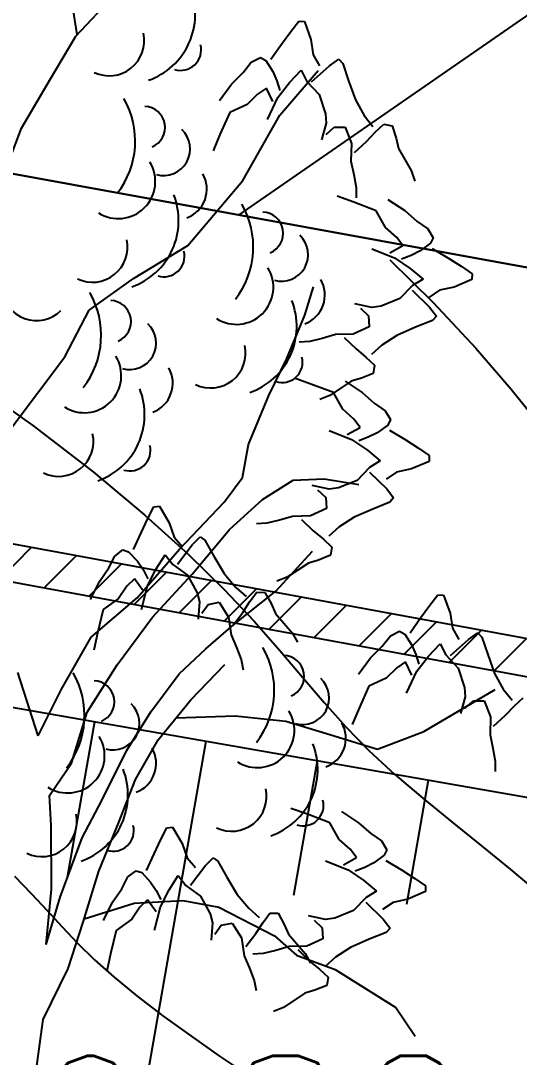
# Model space of a CAD drawing. Header units: millimetres. Extents: x 524954 to 526204, y 9523489 to 9524010.
# Drawn here: x 525950.51 to 525953.82, y 9523755.83 to 9523762.71 of the extents above; entities that cross this region are included whole.
import ezdxf

# ---------------------------------------------------------------- set-up
doc = ezdxf.new("R2010")
doc.units = ezdxf.units.MM
doc.header["$PDMODE"] = 32
doc.header["$PDSIZE"] = 0.5
doc.linetypes.add('ACAD_ISO12W100', pattern=[21, 12, -3, 0, -3, 0, -3])
for name, color, linetype in [('Arbre', 34, 'ACAD_ISO12W100'), ('Bati', 6, 'Continuous'), ('Bati_H', 1, 'Continuous'), ('Cloture', 7, 'Continuous'), ('CN_01_00', 3, 'Continuous'), ('CN_02_00', 4, 'Continuous'), ('Haut_Talus', 30, 'Continuous'), ('Murs', 1, 'Continuous'), ('Talus', 2, 'Continuous'), ('TopoAlt', 3, 'Continuous'), ('TOPOJIS', 7, 'Continuous')]:
    doc.layers.add(name, color=color, linetype=linetype)
doc.styles.add('Simplex 1.0', font='Simplex.shx', dxfattribs={"width": 0.99, "height": 1})

# ---------------------------------------------------------------- blocks, each defined once
blk = doc.blocks.new('TCPOINT M')
at = {"color": 0}
blk.add_point((0, 0), dxfattribs=at)
at = {"layer": 'TopoAlt', "style": 'Simplex 1.0', "width": 0.99}
blk.add_attdef('ALT', (0.15, 0.15), '', height=1, dxfattribs=at)
blk = doc.blocks.new('v088')
at = {"linetype": 'Continuous'}
for p, q in [((0.3448, 10.1217), (0.2693, 10.6145)), ((0.3358, 10.1122), (0.6339, 10.4293)), ((0.1676, 9.8288), (0.3358, 10.1122)), ((1.6901, 9.587), (1.945, 9.8846)), ((-0.0246, 9.5014), (0.1676, 9.8288)), ((1.4442, 9.1527), (1.6901, 9.587)), ((-0.1306, 9.2193), (-0.0246, 9.5014)), ((1.08, 8.7222), (1.4442, 9.1527)), ((0.7177, 8.5032), (1.08, 8.7222)), ((0.4236, 8.2918), (0.7177, 8.5032)), ((1.8546, 8.2596), (1.9129, 8.4473)), ((0.2621, 7.9837), (0.4236, 8.2918)), ((1.7363, 7.971), (1.8546, 8.2596)), ((-0.0934, 7.5087), (0.2621, 7.9837)), ((1.617, 7.726), (1.7363, 7.971)), ((1.4808, 7.3998), (1.617, 7.726)), ((1.4418, 7.1813), (1.4808, 7.3998)), ((1.3209, 7.0171), (1.4418, 7.1813)), ((1.5755, 7.0348), (1.778, 7.1634)), ((1.778, 7.1634), (1.983, 7.1739)), ((1.983, 7.1739), (2.2139, 7.1352)), ((1.3557, 6.8374), (1.5755, 7.0348)), ((1.0227, 6.7061), (1.3209, 7.0171)), ((1.107, 6.54), (1.3557, 6.8374)), ((0.7433, 6.3831), (1.0227, 6.7061)), ((1.6628, 6.4272), (1.906, 6.6935)), ((0.8455, 6.2546), (1.107, 6.54)), ((1.3814, 6.2037), (1.6628, 6.4272)), ((0.4379, 6.1217), (0.7433, 6.3831)), ((0.6096, 5.9388), (0.8455, 6.2546)), ((1.1982, 6.0444), (1.3814, 6.2037)), ((0.2399, 5.7756), (0.4379, 6.1217)), ((1.0213, 5.879), (1.1982, 6.0444)), ((0.4109, 5.6237), (0.6096, 5.9388)), ((1.0995, 5.7065), (1.3247, 5.9413)), ((0.0846, 5.4676), (-0.0486, 5.8877)), ((0.8338, 5.6263), (1.0213, 5.879)), ((0.0846, 5.4676), (0.2399, 5.7756)), ((2.6462, 5.4963), (3.1193, 5.7735)), ((0.8812, 5.4407), (1.0995, 5.7065)), ((0.3061, 5.2857), (0.4109, 5.6237)), ((0.6713, 5.3679), (0.8338, 5.6263)), ((1.0006, 5.5861), (1.394, 5.6007)), ((1.394, 5.6007), (1.7306, 5.5642)), ((1.7306, 5.5642), (1.9997, 5.4827)), ((0.7312, 5.1764), (0.8812, 5.4407)), ((1.9997, 5.4827), (2.3377, 5.3779)), ((2.3377, 5.3779), (2.6462, 5.4963)), ((0.5102, 5.0412), (0.6713, 5.3679)), ((0.1613, 5.0712), (0.3061, 5.2857)), ((0.6191, 4.888), (0.7312, 5.1764)), ((0.1717, 4.8724), (0.1613, 5.0712)), ((0.3786, 4.7897), (0.5102, 5.0412)), ((0.489, 4.5681), (0.6191, 4.888)), ((0.1743, 4.4496), (0.1717, 4.8724)), ((0.2314, 4.3948), (0.3786, 4.7897)), ((0.3841, 4.2301), (0.489, 4.5681)), ((0.1384, 4.0819), (0.1743, 4.4496)), ((0.1384, 4.0819), (0.2314, 4.3948)), ((0.3911, 4.2526), (0.7235, 4.3553)), ((0.7235, 4.3553), (1.0465, 4.3745)), ((1.0465, 4.3745), (1.2838, 4.3297)), ((1.2838, 4.3297), (1.6547, 4.1385)), ((0.2848, 3.9233), (0.3841, 4.2301)), ((1.6547, 4.1385), (1.8004, 4.0109)), ((1.8004, 4.0109), (2.0573, 3.9168)), ((0.1177, 3.584), (0.2848, 3.9233)), ((2.0573, 3.9168), (2.4606, 3.664)), ((2.4606, 3.664), (2.589, 3.4739)), ((0.064, 3.1786), (0.1177, 3.584))]:
    blk.add_line(p, q, dxfattribs=at)
at = {"color": 3, "linetype": 'Continuous'}
for p, q in [((1.7617, 10.1424), (1.8156, 10.2117)), ((1.8156, 10.2117), (1.8541, 10.2078)), ((1.8541, 10.2078), (1.8964, 10.0886)), ((1.7002, 10.0578), (1.7617, 10.1424)), ((1.631, 9.9578), (1.7002, 10.0578)), ((1.8964, 10.0886), (1.9118, 9.9886)), ((1.9118, 9.9886), (1.9541, 9.9155)), ((1.4463, 9.8693), (1.5002, 9.9386)), ((1.5002, 9.9386), (1.5617, 9.9693)), ((1.5617, 9.9693), (1.5963, 9.9501)), ((1.5963, 9.9501), (1.6425, 9.877)), ((1.9002, 9.8078), (2.0195, 9.9155)), ((2.0195, 9.9155), (2.081, 9.9578)), ((2.081, 9.9578), (2.1079, 9.9309)), ((2.1079, 9.9309), (2.1464, 9.8155)), ((1.3694, 9.7924), (1.4463, 9.8693)), ((1.6425, 9.877), (1.6694, 9.8155)), ((1.7541, 9.8039), (1.831, 9.8847)), ((1.831, 9.8847), (1.8695, 9.8116)), ((1.2886, 9.6847), (1.3694, 9.7924)), ((1.6694, 9.8155), (1.6887, 9.7501)), ((1.6771, 9.7039), (1.7541, 9.8039)), ((1.8695, 9.8116), (1.9502, 9.7232)), ((2.1464, 9.8155), (2.1926, 9.6885)), ((1.5425, 9.727), (1.4733, 9.6578)), ((1.6002, 9.7655), (1.5425, 9.727)), ((1.6425, 9.677), (1.6002, 9.7655)), ((1.6079, 9.5578), (1.6771, 9.7039)), ((1.9502, 9.7232), (1.9925, 9.5962)), ((1.4733, 9.6578), (1.3579, 9.6039)), ((2.1926, 9.6885), (2.2503, 9.5847)), ((1.3579, 9.6039), (1.2925, 9.4577)), ((1.9925, 9.5962), (1.9964, 9.5347)), ((2.2503, 9.5847), (2.308, 9.5116)), ((1.9964, 9.5347), (1.9656, 9.4231)), ((1.9964, 9.4577), (2.0502, 9.5077)), ((2.0502, 9.5077), (2.1233, 9.5077)), ((2.1233, 9.5077), (2.1656, 9.4)), ((2.3233, 9.4731), (2.381, 9.527)), ((2.381, 9.527), (2.4349, 9.5154)), ((2.4349, 9.5154), (2.4618, 9.4347)), ((1.2925, 9.4577), (1.2463, 9.35)), ((2.2657, 9.4116), (2.3233, 9.4731)), ((2.4618, 9.4347), (2.4772, 9.3654)), ((2.1656, 9.4), (2.1618, 9.2808)), ((2.1849, 9.3385), (2.2657, 9.4116)), ((2.4772, 9.3654), (2.5618, 9.2193)), ((2.1618, 9.2808), (2.181, 9.1923)), ((2.181, 9.1923), (2.1964, 9.1077)), ((2.5618, 9.2193), (2.5849, 9.15)), ((2.1964, 9.1077), (2.1964, 9.0385)), ((2.1801, 9.009), (2.0697, 9.0483)), ((2.4064, 9.0272), (2.519, 8.9533)), ((2.3301, 8.953), (2.1801, 9.009)), ((2.3912, 8.8412), (2.3301, 8.953)), ((2.519, 8.9533), (2.6006, 8.8814)), ((2.6006, 8.8814), (2.6731, 8.832)), ((2.4646, 8.7765), (2.3912, 8.8412)), ((2.6731, 8.832), (2.7077, 8.7725)), ((2.5067, 8.7213), (2.4646, 8.7765)), ((2.7077, 8.7725), (2.6907, 8.7368)), ((2.2998, 8.7005), (2.4501, 8.6406)), ((2.421, 8.6735), (2.5067, 8.7213)), ((2.6207, 8.6861), (2.5609, 8.6554)), ((2.6907, 8.7368), (2.6207, 8.6861)), ((2.7005, 8.7027), (2.8047, 8.6399)), ((2.4501, 8.6406), (2.5548, 8.5702)), ((2.5609, 8.6554), (2.4969, 8.632)), ((2.8047, 8.6399), (2.8931, 8.5838)), ((2.5548, 8.5702), (2.6402, 8.4985)), ((2.8931, 8.5838), (2.9656, 8.5345)), ((2.9656, 8.5345), (2.9641, 8.4958)), ((2.6402, 8.4985), (2.5697, 8.4555)), ((2.9641, 8.4958), (2.8478, 8.4461)), ((2.5697, 8.4555), (2.4865, 8.3693)), ((2.5678, 8.4245), (2.6828, 8.3123)), ((2.749, 8.4244), (2.6787, 8.3776)), ((2.8478, 8.4461), (2.749, 8.4244)), ((2.3013, 8.3113), (2.188, 8.335)), ((2.4865, 8.3693), (2.3625, 8.3191)), ((2.2245, 8.3065), (2.2778, 8.2559)), ((2.3625, 8.3191), (2.3013, 8.3113)), ((2.6828, 8.3123), (2.7289, 8.2536)), ((2.2778, 8.2559), (2.2824, 8.183)), ((2.7037, 8.225), (2.591, 8.1793)), ((2.7289, 8.2536), (2.7037, 8.225)), ((2.0584, 8.1303), (1.9713, 8.1055)), ((2.1776, 8.1339), (2.0584, 8.1303)), ((2.2824, 8.183), (2.1776, 8.1339)), ((2.4672, 8.1253), (2.3672, 8.0611)), ((2.591, 8.1793), (2.4672, 8.1253)), ((1.8878, 8.0848), (1.8187, 8.0804)), ((1.9713, 8.1055), (1.8878, 8.0848)), ((2.1174, 8.1109), (2.1954, 8.0349)), ((2.3672, 8.0611), (2.2979, 7.9989)), ((2.1954, 8.0349), (2.2605, 7.9811)), ((2.2605, 7.9811), (2.3179, 7.927)), ((2.3179, 7.927), (2.3098, 7.8725)), ((2.3098, 7.8725), (2.2308, 7.8405)), ((1.8965, 7.8022), (1.7861, 7.8414)), ((2.0465, 7.7461), (1.8965, 7.8022)), ((2.1627, 7.8208), (2.0222, 7.7271)), ((2.1227, 7.8203), (2.2353, 7.7465)), ((2.2308, 7.8405), (2.1627, 7.8208)), ((2.0222, 7.7271), (1.9545, 7.6997)), ((2.1075, 7.6343), (2.0465, 7.7461)), ((2.2353, 7.7465), (2.3169, 7.6746)), ((2.3169, 7.6746), (2.3894, 7.6252)), ((2.1809, 7.5696), (2.1075, 7.6343)), ((2.223, 7.5144), (2.1809, 7.5696)), ((2.3894, 7.6252), (2.424, 7.5657)), ((2.1373, 7.4666), (2.223, 7.5144)), ((2.407, 7.5299), (2.337, 7.4793)), ((2.424, 7.5657), (2.407, 7.5299)), ((2.0162, 7.4937), (2.1664, 7.4338)), ((2.1664, 7.4338), (2.2711, 7.3633)), ((2.2772, 7.4485), (2.2132, 7.4252)), ((2.337, 7.4793), (2.2772, 7.4485)), ((2.4169, 7.4959), (2.521, 7.4331)), ((2.521, 7.4331), (2.6094, 7.377)), ((2.2711, 7.3633), (2.3565, 7.2916)), ((2.6094, 7.377), (2.6819, 7.3276)), ((2.6819, 7.3276), (2.6805, 7.289)), ((2.286, 7.2486), (2.2028, 7.1624)), ((2.3565, 7.2916), (2.286, 7.2486)), ((2.5641, 7.2392), (2.4653, 7.2176)), ((2.6805, 7.289), (2.5641, 7.2392)), ((2.2028, 7.1624), (2.0788, 7.1122)), ((2.2841, 7.2177), (2.3991, 7.1055)), ((2.4653, 7.2176), (2.395, 7.1707)), ((2.0176, 7.1045), (1.9044, 7.1282)), ((1.9408, 7.0996), (1.9941, 7.049)), ((2.0788, 7.1122), (2.0176, 7.1045)), ((2.3991, 7.1055), (2.4452, 7.0467)), ((1.9941, 7.049), (1.9988, 6.9761)), ((2.4452, 7.0467), (2.4201, 7.0181)), ((0.8128, 6.9092), (0.8527, 6.9872)), ((0.8527, 6.9872), (0.8913, 6.9906)), ((0.8913, 6.9906), (0.9551, 6.8814)), ((1.9988, 6.9761), (1.8939, 6.9271)), ((2.3073, 6.9725), (2.1835, 6.9184)), ((2.4201, 7.0181), (2.3073, 6.9725)), ((0.7681, 6.8145), (0.8128, 6.9092)), ((0.9551, 6.8814), (0.9888, 6.786)), ((1.6876, 6.8986), (1.6041, 6.8779)), ((1.7747, 6.9234), (1.6876, 6.8986)), ((1.8939, 6.9271), (1.7747, 6.9234)), ((1.8337, 6.904), (1.9118, 6.828)), ((2.1835, 6.9184), (2.0835, 6.8543)), ((0.7187, 6.7034), (0.7681, 6.8145)), ((1.6041, 6.8779), (1.535, 6.8736)), ((1.9118, 6.828), (1.9768, 6.7743)), ((2.0835, 6.8543), (2.0142, 6.7921)), ((0.9888, 6.786), (1.0441, 6.7221)), ((1.1083, 6.7343), (1.1609, 6.7873)), ((1.1609, 6.7873), (1.1923, 6.7659)), ((1.1923, 6.7659), (1.2517, 6.6597)), ((1.9768, 6.7743), (2.0342, 6.7201)), ((0.5938, 6.6601), (0.6485, 6.7018)), ((0.6485, 6.7018), (0.6861, 6.6893)), ((0.6861, 6.6893), (0.7451, 6.6262)), ((1.0112, 6.6062), (1.1083, 6.7343)), ((2.0342, 6.7201), (2.0261, 6.6656)), ((0.5538, 6.582), (0.5938, 6.6601)), ((0.7451, 6.6262), (0.7831, 6.5707)), ((0.8684, 6.5752), (0.9289, 6.6689)), ((0.9289, 6.6689), (0.9803, 6.6043)), ((1.2517, 6.6597), (1.3207, 6.5436)), ((1.879, 6.6139), (1.7385, 6.5203)), ((1.9472, 6.6337), (1.879, 6.6139)), ((2.0261, 6.6656), (1.9472, 6.6337)), ((0.4926, 6.4921), (0.5538, 6.582)), ((0.7831, 6.5707), (0.8142, 6.5101)), ((0.8114, 6.4626), (0.8684, 6.5752)), ((0.9803, 6.6043), (1.0762, 6.5324)), ((1.3207, 6.5436), (1.3968, 6.4523)), ((0.4333, 6.3712), (0.4926, 6.4921)), ((0.7244, 6.5087), (0.6749, 6.4601)), ((0.7824, 6.4297), (0.7244, 6.5087)), ((1.0762, 6.5324), (1.1414, 6.4156)), ((1.7385, 6.5203), (1.6708, 6.4929)), ((0.6749, 6.4601), (0.6198, 6.3792)), ((0.7707, 6.306), (0.8114, 6.4626)), ((1.1414, 6.4156), (1.1567, 6.3559)), ((1.3968, 6.4523), (1.4671, 6.3913)), ((1.4894, 6.3564), (1.536, 6.4201)), ((1.536, 6.4201), (1.5911, 6.4188)), ((1.5911, 6.4188), (1.6326, 6.3444)), ((2.6849, 6.3343), (2.7388, 6.4036)), ((2.7388, 6.4036), (2.7772, 6.3997)), ((2.7772, 6.3997), (2.8196, 6.2805)), ((0.6198, 6.3792), (0.5164, 6.3047)), ((1.1567, 6.3559), (1.1472, 6.2405)), ((1.171, 6.2803), (1.2146, 6.3394)), ((1.2146, 6.3394), (1.2864, 6.3531)), ((1.2864, 6.3531), (1.3481, 6.2552)), ((1.4442, 6.2852), (1.4894, 6.3564)), ((1.6326, 6.3444), (1.6606, 6.2793)), ((2.6234, 6.2497), (2.6849, 6.3343)), ((0.5164, 6.3047), (0.4795, 6.1489)), ((1.3784, 6.1983), (1.4442, 6.2852)), ((1.6606, 6.2793), (1.771, 6.1515)), ((2.8196, 6.2805), (2.8349, 6.1805)), ((1.3481, 6.2552), (1.3665, 6.1373)), ((2.5541, 6.1497), (2.6234, 6.2497)), ((0.4795, 6.1489), (0.4542, 6.0345)), ((1.3665, 6.1373), (1.4019, 6.054)), ((1.771, 6.1515), (1.8066, 6.0878)), ((2.3695, 6.0612), (2.4234, 6.1305)), ((2.4234, 6.1305), (2.4849, 6.1612)), ((2.4849, 6.1612), (2.5195, 6.142)), ((2.5195, 6.142), (2.5657, 6.0689)), ((2.8349, 6.1805), (2.8773, 6.1074)), ((2.9427, 6.1074), (3.0042, 6.1497)), ((3.0042, 6.1497), (3.0311, 6.1228)), ((2.2926, 5.9843), (2.3695, 6.0612)), ((2.5657, 6.0689), (2.5926, 6.0074)), ((2.6772, 5.9958), (2.7542, 6.0766)), ((2.7542, 6.0766), (2.7926, 6.0035)), ((2.8234, 5.9997), (2.9427, 6.1074)), ((3.0311, 6.1228), (3.0696, 6.0074)), ((1.4019, 6.054), (1.4328, 5.9737)), ((2.5926, 6.0074), (2.6118, 5.942)), ((2.6003, 5.8958), (2.6772, 5.9958)), ((2.7926, 6.0035), (2.8734, 5.9151)), ((3.0696, 6.0074), (3.1158, 5.8804)), ((1.4328, 5.9737), (1.4458, 5.9057)), ((2.2118, 5.8766), (2.2926, 5.9843)), ((2.4657, 5.9189), (2.3964, 5.8497)), ((2.5234, 5.9574), (2.4657, 5.9189)), ((2.5657, 5.8689), (2.5234, 5.9574)), ((2.3964, 5.8497), (2.281, 5.7958)), ((2.5311, 5.7497), (2.6003, 5.8958)), ((2.8734, 5.9151), (2.9157, 5.7881)), ((3.1158, 5.8804), (3.1734, 5.7766)), ((2.281, 5.7958), (2.2156, 5.6496)), ((2.9157, 5.7881), (2.9196, 5.7266)), ((2.9196, 5.7266), (2.8888, 5.615)), ((3.1734, 5.7766), (3.2311, 5.7035)), ((3.2465, 5.665), (3.3042, 5.7189)), ((2.2156, 5.6496), (2.1695, 5.5419)), ((2.9196, 5.6496), (2.9734, 5.6996)), ((2.9734, 5.6996), (3.0465, 5.6996)), ((3.0465, 5.6996), (3.0888, 5.5919)), ((3.1888, 5.6035), (3.2465, 5.665)), ((3.0888, 5.5919), (3.085, 5.4727)), ((3.1081, 5.5304), (3.1888, 5.6035)), ((3.085, 5.4727), (3.1042, 5.3842)), ((3.1042, 5.3842), (3.1196, 5.2996)), ((3.1196, 5.2996), (3.1196, 5.2304)), ((1.8724, 4.9461), (1.762, 4.9854)), ((2.0987, 4.9642), (2.2113, 4.8904)), ((2.0224, 4.89), (1.8724, 4.9461)), ((2.0834, 4.7783), (2.0224, 4.89)), ((2.2113, 4.8904), (2.2929, 4.8185)), ((0.8993, 4.7791), (0.9393, 4.8572)), ((0.9393, 4.8572), (0.9778, 4.8606)), ((0.9778, 4.8606), (1.0416, 4.7513)), ((2.2929, 4.8185), (2.3654, 4.7691)), ((0.8546, 4.6845), (0.8993, 4.7791)), ((1.0416, 4.7513), (1.0754, 4.656)), ((2.1569, 4.7135), (2.0834, 4.7783)), ((2.3654, 4.7691), (2.4, 4.7096)), ((0.8053, 4.5733), (0.8546, 4.6845)), ((2.1989, 4.6584), (2.1569, 4.7135)), ((2.4, 4.7096), (2.383, 4.6739)), ((1.0754, 4.656), (1.1306, 4.592)), ((1.1948, 4.6042), (1.2474, 4.6573)), ((1.2474, 4.6573), (1.2789, 4.6359)), ((1.2789, 4.6359), (1.3382, 4.5297)), ((1.9921, 4.6376), (2.1424, 4.5777)), ((2.1133, 4.6106), (2.1989, 4.6584)), ((2.3129, 4.6232), (2.2532, 4.5924)), ((2.383, 4.6739), (2.3129, 4.6232)), ((2.3928, 4.6398), (2.497, 4.577)), ((0.6804, 4.53), (0.7351, 4.5718)), ((0.7351, 4.5718), (0.7727, 4.5593)), ((0.7727, 4.5593), (0.8317, 4.4961)), ((1.0978, 4.4762), (1.1948, 4.6042)), ((2.1424, 4.5777), (2.247, 4.5072)), ((2.2532, 4.5924), (2.1892, 4.5691)), ((2.497, 4.577), (2.5853, 4.5209)), ((0.6404, 4.452), (0.6804, 4.53)), ((0.8317, 4.4961), (0.8696, 4.4407)), ((0.9549, 4.4451), (1.0154, 4.5388)), ((1.0154, 4.5388), (1.0668, 4.4742)), ((1.0668, 4.4742), (1.1627, 4.4024)), ((1.3382, 4.5297), (1.4072, 4.4136)), ((2.247, 4.5072), (2.3325, 4.4356)), ((2.5853, 4.5209), (2.6578, 4.4715)), ((0.5791, 4.362), (0.6404, 4.452)), ((0.8696, 4.4407), (0.9007, 4.38)), ((0.898, 4.3325), (0.9549, 4.4451)), ((1.4072, 4.4136), (1.4833, 4.3223)), ((2.3325, 4.4356), (2.262, 4.3926)), ((2.6564, 4.4329), (2.5401, 4.3831)), ((2.6578, 4.4715), (2.6564, 4.4329)), ((0.5199, 4.2411), (0.5791, 4.362)), ((0.8109, 4.3786), (0.7614, 4.3301)), ((0.869, 4.2996), (0.8109, 4.3786)), ((1.1627, 4.4024), (1.228, 4.2856)), ((2.262, 4.3926), (2.1788, 4.3064)), ((2.2601, 4.3616), (2.3751, 4.2494)), ((2.4412, 4.3615), (2.371, 4.3146)), ((2.5401, 4.3831), (2.4412, 4.3615)), ((0.7614, 4.3301), (0.7063, 4.2491)), ((0.8572, 4.176), (0.898, 4.3325)), ((1.228, 4.2856), (1.2432, 4.2258)), ((1.4833, 4.3223), (1.5536, 4.2613)), ((1.5759, 4.2264), (1.6226, 4.29)), ((1.6226, 4.29), (1.6776, 4.2887)), ((1.6776, 4.2887), (1.7191, 4.2144)), ((1.9936, 4.2484), (1.8803, 4.2721)), ((2.1788, 4.3064), (2.0548, 4.2561)), ((0.7063, 4.2491), (0.603, 4.1747)), ((1.2432, 4.2258), (1.2338, 4.1105)), ((1.2576, 4.1502), (1.3011, 4.2094)), ((1.3011, 4.2094), (1.373, 4.223)), ((1.373, 4.223), (1.4346, 4.1251)), ((1.5307, 4.1551), (1.5759, 4.2264)), ((1.7191, 4.2144), (1.7472, 4.1493)), ((1.9168, 4.2436), (1.9701, 4.193)), ((2.0548, 4.2561), (1.9936, 4.2484)), ((2.3751, 4.2494), (2.4212, 4.1906)), ((0.603, 4.1747), (0.566, 4.0189)), ((1.465, 4.0683), (1.5307, 4.1551)), ((1.7472, 4.1493), (1.8576, 4.0214)), ((1.9701, 4.193), (1.9747, 4.12)), ((2.396, 4.1621), (2.2833, 4.1164)), ((2.4212, 4.1906), (2.396, 4.1621)), ((1.4346, 4.1251), (1.4531, 4.0073)), ((1.7506, 4.0673), (1.6636, 4.0426)), ((1.8699, 4.071), (1.7506, 4.0673)), ((1.9747, 4.12), (1.8699, 4.071)), ((2.1595, 4.0623), (2.0595, 3.9982)), ((2.2833, 4.1164), (2.1595, 4.0623)), ((0.566, 4.0189), (0.5407, 3.9045)), ((1.4531, 4.0073), (1.4885, 3.9239)), ((1.5801, 4.0219), (1.511, 4.0175)), ((1.6636, 4.0426), (1.5801, 4.0219)), ((1.8097, 4.0479), (1.8877, 3.9719)), ((1.8576, 4.0214), (1.8932, 3.9577)), ((2.0595, 3.9982), (1.9902, 3.936)), ((1.4885, 3.9239), (1.5194, 3.8437)), ((1.8877, 3.9719), (1.9528, 3.9182)), ((1.9528, 3.9182), (2.0102, 3.864)), ((2.0102, 3.864), (2.002, 3.8096)), ((1.5194, 3.8437), (1.5323, 3.7756)), ((2.002, 3.8096), (1.9231, 3.7776)), ((1.855, 3.7579), (1.7144, 3.6642)), ((1.9231, 3.7776), (1.855, 3.7579)), ((1.7144, 3.6642), (1.6468, 3.6368))]:
    blk.add_line(p, q, dxfattribs=at)
for centre, major_axis, start_param, end_param in [((0.6623, 10.2582), (-0.3298, 0.3298), 2.69514, 4.302022), ((0.5573, 10.0804), (0.1641, 0.1641), 3.478918, 5.717341), ((1.0314, 10.0206), (0.0964, 0.0964), 3.62262, 5.745019), ((0.1648, 9.4153), (0.3995, 0.3995), 4.836335, 6.022049), ((0.7881, 9.5054), (-0.099, 0.099), 2.746913, 5.46049), ((0.9181, 9.3628), (0.1246, 0.1246), 3.651933, 6.315792), ((0.617, 9.1466), (-0.1741, 0.1741), 1.793126, 4.475865), ((1.0008, 9.0963), (-0.1445, 0.1445), 2.713295, 4.448408), ((0.5518, 8.8878), (-0.3298, 0.3298), 2.69514, 4.302022), ((0.9486, 8.7133), (-0.3995, 0.3995), 3.265538, 4.451253), ((1.5719, 8.8034), (0.099, 0.099), 4.31771, 7.031286), ((0.4467, 8.71), (-0.1641, 0.1641), 1.908121, 4.146545), ((1.7019, 8.6608), (0.1246, 0.1246), 3.651933, 6.315792), ((0.9208, 8.6502), (0.0964, 0.0964), 3.62262, 5.745019), ((1.4008, 8.4446), (0.1741, 0.1741), 3.363922, 6.046661), ((1.7845, 8.3943), (-0.1445, 0.1445), 2.713295, 4.448408), ((0.0741, 8.4554), (0.1641, 0.1641), 2.463212, 4.701636), ((-0.0612, 8.1267), (-0.3995, 0.3995), 3.265538, 4.451253), ((0.5622, 8.2168), (0.099, 0.099), 4.31771, 7.031286), ((1.3355, 8.1858), (-0.3298, 0.3298), 2.69514, 4.302022), ((0.6922, 8.0742), (-0.1246, 0.1246), 2.081137, 4.744996), ((1.2305, 8.008), (0.1641, 0.1641), 3.478918, 5.717341), ((0.391, 7.858), (0.1741, 0.1741), 3.363922, 6.046661), ((1.7045, 7.9482), (-0.0964, 0.0964), 2.051824, 4.174223), ((0.7748, 7.8077), (-0.1445, 0.1445), 2.713295, 4.448408), ((0.3258, 7.5992), (0.3298, 0.3298), 4.265936, 5.872819), ((0.2207, 7.4214), (0.1641, 0.1641), 3.478918, 5.717341), ((0.6948, 7.3616), (-0.0964, 0.0964), 2.051824, 4.174223), ((1.088, 5.7707), (-0.3995, 0.3995), 3.265538, 4.451253), ((1.7113, 5.8608), (0.099, 0.099), 4.31771, 7.031286), ((-0.1718, 5.6024), (0.3995, 0.3995), 4.836335, 6.022049), ((0.4516, 5.6925), (0.099, 0.099), 4.31771, 7.031286), ((1.8413, 5.7182), (-0.1246, 0.1246), 2.081137, 4.744996), ((0.5816, 5.5499), (0.1246, 0.1246), 3.651933, 6.315792), ((1.5402, 5.502), (0.1741, 0.1741), 3.363922, 6.046661), ((1.924, 5.4517), (-0.1445, 0.1445), 2.713295, 4.448408), ((0.2804, 5.3337), (0.1741, 0.1741), 3.363922, 6.046661), ((0.6642, 5.2834), (-0.1445, 0.1445), 2.713295, 4.448408), ((1.4749, 5.2432), (0.3298, 0.3298), 4.265936, 5.872819), ((0.2152, 5.0749), (-0.3298, 0.3298), 2.69514, 4.302022), ((1.3699, 5.0654), (-0.1641, 0.1641), 1.908121, 4.146545), ((1.844, 5.0056), (-0.0964, 0.0964), 2.051824, 4.174223), ((0.1101, 4.8971), (-0.1641, 0.1641), 1.908121, 4.146545), ((0.5842, 4.8373), (0.0964, 0.0964), 3.62262, 5.745019)]:
    blk.add_ellipse(centre, major_axis=major_axis, ratio=1, start_param=start_param, end_param=end_param, dxfattribs=at)

msp = doc.modelspace()

# ---------------------------------------------------------------- hatches: boundary and pattern name
at = {"layer": 'Bati_H'}
h = msp.add_hatch(dxfattribs=at)
h.set_pattern_fill('_U', color=256, scale=2, angle=214.66822, style=0, pattern_type=0)
h.set_pattern_definition([(214.668219253, (0, 0), (1.13764682022, -1.6449193635), [])])
h.paths.add_polyline_path([(525955.4602, 9523760.781), (525941.676, 9523763.2939), (525944.009, 9523776.0913), (525956.0419, 9523773.8976), (525955.7484, 9523772.2877), (525957.4997, 9523771.9685), (525957.4997, 9523771.9685)])
at = {"layer": 'Murs'}
h = msp.add_hatch(dxfattribs=at)
h.set_pattern_fill('_U', color=256, scale=0.25, angle=45, style=0, pattern_type=0)
h.set_pattern_definition([(45, (0, 0), (-0.1767766952966, 0.1767766952966), [])])
h.paths.add_polyline_path([(525943.4966, 9523786.4985), (525939.15, 9523761.0624), (525959.5224, 9523757.3125), (525960.6242, 9523764.4308), (525961.4652, 9523772.1982), (525963.0289, 9523784.1466)])
h.paths.add_polyline_path([(525943.7029, 9523786.2219), (525939.438, 9523761.2636), (525959.3147, 9523757.605), (525960.3763, 9523764.4634), (525961.217, 9523772.2278), (525962.7482, 9523783.9286)], flags=0)

# ---------------------------------------------------------------- linework, layer by layer
at = {"layer": 'Bati', "flags": 128}
msp.add_lwpolyline([(525955.4602, 9523760.781), (525941.676, 9523763.2939), (525944.009, 9523776.0913), (525956.0419, 9523773.8976), (525955.7484, 9523772.2877), (525957.4997, 9523771.9685), (525957.4997, 9523771.9685)], close=True, dxfattribs=at)
at = {"layer": 'Cloture', "flags": 128}
for points in [[(525943.4966, 9523786.4985), (525939.15, 9523761.0624), (525959.5224, 9523757.3125), (525960.6242, 9523764.4308), (525961.4652, 9523772.1982), (525963.0289, 9523784.1466)], [(525943.7029, 9523786.2219), (525939.438, 9523761.2636), (525959.3147, 9523757.605), (525960.3763, 9523764.4634), (525961.217, 9523772.2278), (525962.7482, 9523783.9286)]]:
    msp.add_lwpolyline(points, close=True, dxfattribs=at)
msp.add_lwpolyline([(525956.0419, 9523773.8976), (525944.009, 9523776.0913), (525941.676, 9523763.2939), (525955.4602, 9523760.781), (525957.4997, 9523771.9685), (525955.7484, 9523772.2877), (525956.0419, 9523773.8976)], dxfattribs=at)
at = {"layer": 'CN_01_00', "flags": 128}
for points, elevation in [([(525952.9582, 9523761.1206), (525953.2471, 9523760.8366), (525953.53, 9523760.5338), (525953.7629, 9523760.263), (525953.9579, 9523760.0202)], 293), ([(525950.4672, 9523757.0297), (525950.5805, 9523756.9118), (525950.6832, 9523756.8006), (525950.7822, 9523756.6929), (525950.8847, 9523756.5854), (525950.9977, 9523756.475), (525951.1282, 9523756.3584), (525951.281, 9523756.2336), (525951.4524, 9523756.1026), (525951.6366, 9523755.9687), (525951.8275, 9523755.8352), (525952.0192, 9523755.7052)], 291)]:
    msp.add_lwpolyline(points, dxfattribs=dict(at, elevation=elevation))
at = {"layer": 'CN_02_00', "elevation": 292, "flags": 128}
msp.add_lwpolyline([(525950.1341, 9523760.3419), (525950.5889, 9523760.0221), (525950.989, 9523759.7137), (525951.3326, 9523759.4261), (525951.6195, 9523759.1663), (525951.8578, 9523758.9327), (525952.0573, 9523758.7214), (525952.228, 9523758.5285), (525952.3797, 9523758.3502), (525952.5223, 9523758.1825), (525952.6658, 9523758.0215), (525952.82, 9523757.8635), (525952.9922, 9523757.7051), (525953.1785, 9523757.5465), (525953.3726, 9523757.3885), (525953.5678, 9523757.2316), (525953.7578, 9523757.0769), (525953.9361, 9523756.9249)], dxfattribs=at)
at = {"layer": 'Haut_Talus', "flags": 128}
msp.add_lwpolyline([(525967.0779, 9523715.3934), (525969.4178, 9523722.6308), (525959.7745, 9523756.519), (525939.1154, 9523760.1314), (525935.884, 9523761.4852), (525927.7515, 9523762.6111)], dxfattribs=at)
at = {"layer": 'Talus'}
for p, q in [((525950.9974, 9523758.0537), (525950.8168, 9523757.0207)), ((525951.7362, 9523757.9245), (525951.2308, 9523755.034)), ((525952.475, 9523757.7953), (525952.3187, 9523756.9014)), ((525953.2138, 9523757.6662), (525953.0697, 9523756.8417))]:
    msp.add_line(p, q, dxfattribs=at)

# ---------------------------------------------------------------- block references
at = {"layer": 'Arbre'}
msp.add_blockref('v088', (525950.5385, 9523752.4941), dxfattribs=at)
at = {"layer": 'TOPOJIS'}
ref = msp.add_blockref('TCPOINT M', (525948.8215, 9523754.7872, 289.82), dxfattribs=at)
ref.add_attrib('ALT', '289.82', (525948.8715, 9523754.8372, 289.82), dxfattribs={"layer": 'TopoAlt', "height": 1, "style": 'Simplex 1.0', "width": 0.99})

doc.saveas('drawing.dxf')
